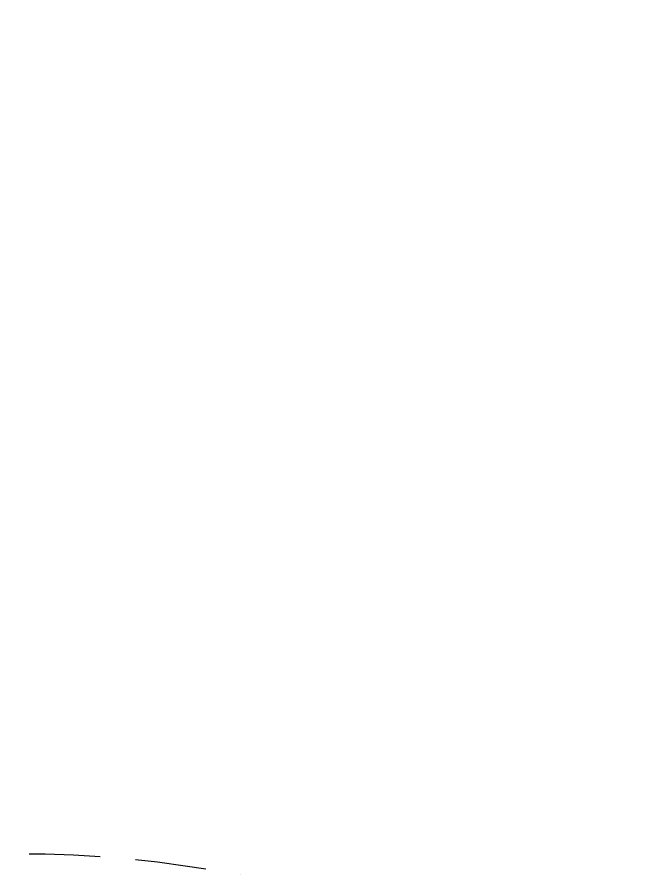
# Model space of a CAD drawing. Header units: millimetres. Extents: x 106699 to 122058, y 158555 to 162844.
# Drawn here: x 113958.4 to 114002.9, y 159940.9 to 160000.9 of the extents above; entities that cross this region are included whole.
import ezdxf

# ---------------------------------------------------------------- set-up
doc = ezdxf.new("R2010")
doc.units = ezdxf.units.MM
doc.linetypes.add('300_Z4_FCD_F03$0$GESTRICHELT', pattern=[0.75, 0.5, -0.25])
doc.layers.add('300_Z4_FCD_F03$0$0-LNS-VL8', color=252, linetype='Continuous')
doc.layers.add('300_Z4_STR_F03$0$AUDIT_D_220920114151-103', color=251, linetype='Continuous', lineweight=5)

# ---------------------------------------------------------------- blocks, each defined once
blk = doc.blocks.new('COLUMN')
at = {"layer": '300_Z4_STR_F03$0$AUDIT_D_220920114151-103', "true_color": 0x303030}
h = blk.add_hatch(color=250, dxfattribs=at)
h.dxf.hatch_style = 1
h.paths.add_polyline_path([(104767.618, 177818.405), (104852.616, 177818.405), (104852.616, 177903.408), (104767.618, 177903.408)])
h.paths.add_polyline_path([(104052.618, 177903.405), (104052.618, 177818.405), (103967.618, 177818.405), (103967.618, 177903.405)])
edge = h.paths.add_edge_path()
edge.add_line((104052.618, 177498.405), (104052.618, 177438.405))
h.paths.add_polyline_path([(103967.618, 177498.405), (104052.618, 177498.405), (104052.618, 177438.405), (103967.618, 177438.405)])
h.paths.add_polyline_path([(104852.618, 177438.405), (104767.618, 177438.405), (104767.618, 177498.405), (104852.618, 177498.405)])
h.paths.add_polyline_path([(104852.618, 177018.405), (104767.618, 177018.405), (104767.618, 177103.405), (104852.618, 177103.405)])
h.paths.add_polyline_path([(103967.618, 176233.405), (103967.618, 176318.405), (104052.618, 176318.405), (104052.618, 176233.405)])
h.paths.add_polyline_path([(103967.618, 177103.405), (104052.618, 177103.405), (104052.618, 177018.405), (103967.618, 177018.405)])
blk = doc.blocks.new('A$C23cbbed9')
at = {"layer": '300_Z4_FCD_F03$0$0-LNS-VL8', "linetype": '300_Z4_FCD_F03$0$GESTRICHELT', "ltscale": 10}
blk.add_arc((11.437, 1.672), 80, 0, 90.13297, dxfattribs=at)

msp = doc.modelspace()

# ---------------------------------------------------------------- block references
at = {"rotation": 90}
msp.add_blockref('COLUMN', (290210.777, 55802.164), dxfattribs=at)
msp.add_blockref('A$C23cbbed9', (113947.121, 159860.338))

doc.saveas('drawing.dxf')
